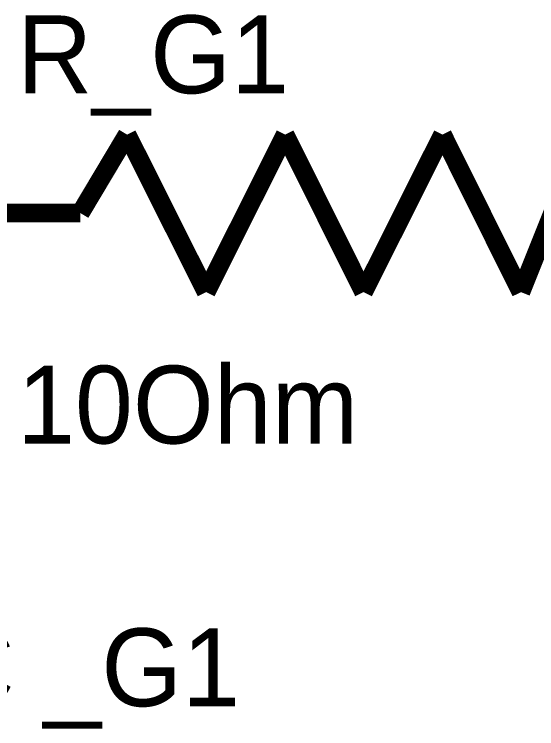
# Model space of a CAD drawing. Header units: inches. Extents: x 0 to 16.9, y 0 to 11.7.
# Drawn here: x 1.9795 to 2.3111, y 0.8933 to 1.3466 of the extents above; entities that cross this region are included whole.
import ezdxf

# ---------------------------------------------------------------- set-up
doc = ezdxf.new("R2010")
doc.units = ezdxf.units.IN
doc.header["$MEASUREMENT"] = 0
doc.layers.add('Sheet', color=255, linetype='Continuous')

msp = doc.modelspace()

# ---------------------------------------------------------------- linework, layer by layer
at = {"layer": 'Sheet'}
for points in [[(2.02141, 1.22046, 0.0118, 0.0118, 0), (2.05111, 1.27023, 0.0118, 0.0118, 0)], [(2.05111, 1.27023, 0.0118, 0.0118, 0), (2.10126, 1.17029, 0.0118, 0.0118, 0)], [(2.10126, 1.17029, 0.0118, 0.0118, 0), (2.15141, 1.27023, 0.0118, 0.0118, 0)], [(2.15141, 1.27023, 0.0118, 0.0118, 0), (2.20118, 1.17029, 0.0118, 0.0118, 0)], [(2.20118, 1.17029, 0.0118, 0.0118, 0), (2.25132, 1.27023, 0.0118, 0.0118, 0)], [(2.25132, 1.27023, 0.0118, 0.0118, 0), (2.30109, 1.17029, 0.0118, 0.0118, 0)], [(2.02141, 1.22046, 0.0118, 0.0118, 0), (1.8212, 1.22046, 0.0118, 0.0118, 0)], [(2.02141, 1.22046, 0.0118, 0.0118, 0), (1.99132, 1.22046, 0.0118, 0.0118, 0)], [(2.30109, 1.17029, 0.0118, 0.0118, 0), (2.32115, 1.22046, 0.0118, 0.0118, 0)]]:
    msp.add_lwpolyline(points, format="xyseb", dxfattribs=at)

# ---------------------------------------------------------------- texts
for s, p in [('R_G1', (1.98129, 1.29647)), ('10Ohm', (1.98129, 1.07422)), ('C _G1', (1.93191, 0.90753))]:
    msp.add_text(s, height=0.049389, dxfattribs=at).set_placement(p)

doc.saveas('drawing.dxf')
